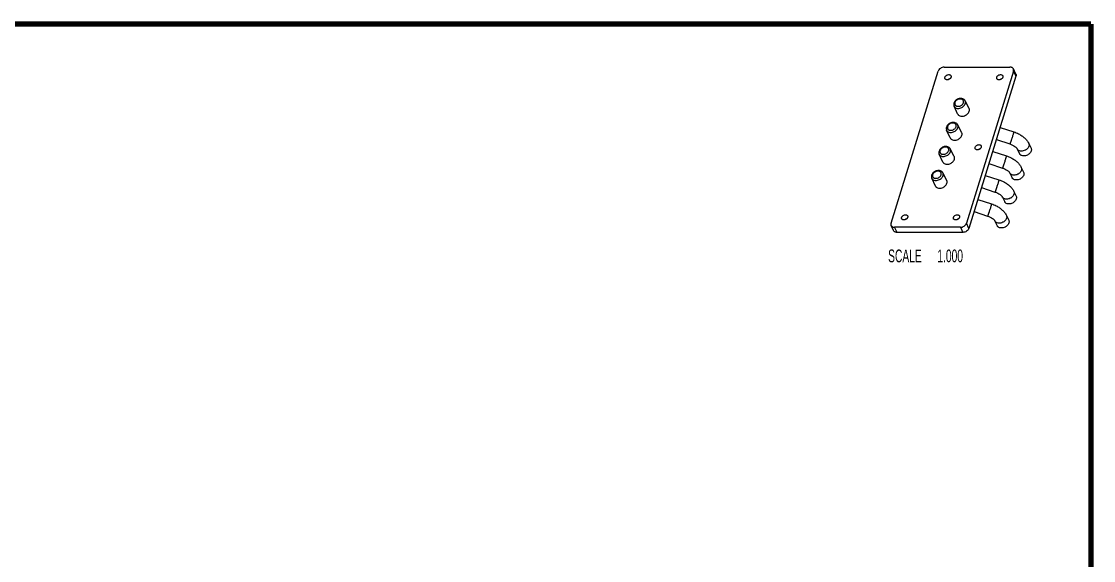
# Model space of a CAD drawing. Header units: millimetres. Extents: x -1 to 407, y -1 to 283.
# Drawn here: x 196.9 to 406.5, y 177 to 282.5 of the extents above; entities that cross this region are included whole.
import ezdxf
from ezdxf.enums import TextEntityAlignment as Align

# ---------------------------------------------------------------- set-up
doc = ezdxf.new("R2010")
doc.units = ezdxf.units.MM
doc.header["$LTSCALE"] = 23.1
doc.layers.get('0').update_dxf_attribs({"linetype": 'CONTINUOUS'})
doc.styles.get("Standard").update_dxf_attribs({"font": 'txt', "width": 0.6})

msp = doc.modelspace()

# ---------------------------------------------------------------- linework, layer by layer
at = {"color": 7, "linetype": 'Continuous'}
for p, q in [((366.918, 243.007), (376.116, 272.773)), ((377.279, 273.557), (390.174, 273.557)), ((390.853, 272.773), (381.655, 243.007)), ((391.318, 272.219), (390.83, 273.214)), ((390.853, 272.773), (391.341, 271.779)), ((391.341, 271.779), (382.143, 242.012)), ((382.179, 265.505), (381.408, 266.981)), ((379.935, 264.404), (379.239, 265.917)), ((380.726, 260.805), (379.955, 262.282)), ((378.482, 259.704), (377.787, 261.217)), ((388.251, 261.779), (390.924, 260.905)), ((387.513, 259.391), (390.146, 258.529)), ((393.831, 258.653), (394.289, 257.721)), ((377.03, 255.004), (376.334, 256.517)), ((379.274, 256.105), (378.503, 257.582)), ((386.799, 257.08), (389.471, 256.205)), ((391.587, 257.552), (392.044, 256.619)), ((386.061, 254.691), (388.694, 253.829)), ((392.379, 253.953), (392.836, 253.021)), ((375.578, 250.304), (374.882, 251.817)), ((377.822, 251.405), (377.05, 252.882)), ((385.346, 252.38), (388.019, 251.505)), ((390.135, 252.852), (390.592, 251.919)), ((384.608, 249.991), (387.242, 249.129)), ((383.894, 247.68), (386.566, 246.806)), ((388.682, 248.152), (389.14, 247.219)), ((390.926, 249.253), (391.384, 248.321)), ((383.156, 245.291), (385.789, 244.429)), ((387.23, 243.452), (387.687, 242.519)), ((389.474, 244.553), (389.932, 243.621)), ((367.429, 241.572), (366.941, 242.566)), ((368.085, 241.229), (367.597, 242.224)), ((380.492, 242.224), (367.597, 242.224)), ((380.98, 241.229), (368.085, 241.229)), ((380.492, 242.224), (380.98, 241.229)), ((382.143, 242.012), (381.655, 243.007))]:
    msp.add_line(p, q, dxfattribs=at)
at = {"color": 7, "linetype": 'Continuous', "const_width": 1.033}
for points in [[(405.995, 281.997), (0, 281.997)], [(405.995, 0), (405.995, 281.997)]]:
    msp.add_lwpolyline(points, dxfattribs=at)
at = {"color": 7, "linetype": 'Continuous'}
for points, knots in [([(377.279, 273.557), (377.154, 273.557), (376.898, 273.513), (376.551, 273.345), (376.272, 273.095), (376.15, 272.882), (376.116, 272.773)], [0, 0, 0, 0, 0.2532114, 0.516158, 0.7700877, 1, 1, 1, 1]), ([(390.83, 273.214), (390.804, 273.266), (390.732, 273.366), (390.577, 273.476), (390.386, 273.543), (390.246, 273.557), (390.174, 273.557)], [0, 0, 0, 0, 0.2268614, 0.4650308, 0.7220642, 1, 1, 1, 1]), ([(390.853, 272.773), (390.876, 272.847), (390.899, 272.999), (390.862, 273.149), (390.83, 273.214)], [0, 0, 0, 0, 0.5174404, 1, 1, 1, 1]), ([(377.472, 271.312), (377.454, 271.35), (377.43, 271.437), (377.443, 271.576), (377.501, 271.714), (377.633, 271.889), (377.871, 272.054), (378.1, 272.107), (378.213, 272.107)], [0, 0, 0, 0, 0.1017727, 0.2097226, 0.3275057, 0.4554954, 0.7296583, 1, 1, 1, 1]), ([(377.898, 271.089), (377.852, 271.089), (377.761, 271.098), (377.637, 271.142), (377.536, 271.213), (377.489, 271.278), (377.472, 271.312)], [0, 0, 0, 0, 0.2779007, 0.534995, 0.773147, 1, 1, 1, 1]), ([(378.639, 271.885), (378.658, 271.847), (378.682, 271.76), (378.668, 271.621), (378.61, 271.482), (378.478, 271.307), (378.24, 271.143), (378.012, 271.089), (377.898, 271.089)], [0, 0, 0, 0, 0.1017727, 0.2097226, 0.3275057, 0.4554954, 0.7296583, 1, 1, 1, 1]), ([(378.213, 272.107), (378.26, 272.107), (378.35, 272.099), (378.475, 272.055), (378.575, 271.984), (378.622, 271.919), (378.639, 271.885)], [0, 0, 0, 0, 0.2779007, 0.534995, 0.773147, 1, 1, 1, 1]), ([(387.604, 271.312), (387.585, 271.35), (387.562, 271.437), (387.575, 271.576), (387.633, 271.714), (387.765, 271.889), (388.003, 272.054), (388.232, 272.107), (388.345, 272.107)], [0, 0, 0, 0, 0.1017727, 0.2097226, 0.3275057, 0.4554954, 0.7296583, 1, 1, 1, 1]), ([(388.03, 271.089), (387.983, 271.089), (387.893, 271.098), (387.769, 271.142), (387.668, 271.213), (387.621, 271.278), (387.604, 271.312)], [0, 0, 0, 0, 0.2779007, 0.534995, 0.773147, 1, 1, 1, 1]), ([(388.771, 271.885), (388.79, 271.847), (388.813, 271.76), (388.8, 271.621), (388.742, 271.482), (388.61, 271.307), (388.372, 271.143), (388.143, 271.089), (388.03, 271.089)], [0, 0, 0, 0, 0.1017727, 0.2097226, 0.3275057, 0.4554954, 0.7296583, 1, 1, 1, 1]), ([(388.345, 272.107), (388.392, 272.107), (388.482, 272.099), (388.606, 272.055), (388.707, 271.984), (388.754, 271.919), (388.771, 271.885)], [0, 0, 0, 0, 0.2779007, 0.534995, 0.773147, 1, 1, 1, 1]), ([(391.318, 272.219), (391.35, 272.154), (391.387, 272.004), (391.364, 271.853), (391.341, 271.779)], [0, 0, 0, 0, 0.4825596, 1, 1, 1, 1]), ([(379.209, 266.52), (379.178, 266.422), (379.148, 266.214), (379.197, 266.009), (379.239, 265.917)], [0, 0, 0, 0, 0.5054903, 1, 1, 1, 1]), ([(381.408, 266.981), (381.383, 267.028), (381.324, 267.117), (381.173, 267.269), (380.927, 267.402), (380.588, 267.459), (380.235, 267.42), (379.893, 267.296), (379.589, 267.096), (379.348, 266.836), (379.242, 266.628), (379.209, 266.52)], [0, 0, 0, 0, 0.0575641, 0.1153837, 0.2329674, 0.3557629, 0.4844778, 0.6170091, 0.7493763, 0.8776587, 1, 1, 1, 1]), ([(379.239, 265.917), (379.259, 265.875), (379.308, 265.794), (379.443, 265.652), (379.679, 265.526), (380.014, 265.473), (380.377, 265.515), (380.735, 265.647), (381.142, 265.912), (381.375, 266.215), (381.443, 266.435)], [0, 0, 0, 0, 0.0509407, 0.1029145, 0.2131828, 0.335585, 0.4690629, 0.6088373, 0.7483462, 1, 1, 1, 1]), ([(379.404, 266.618), (379.39, 266.573), (379.372, 266.483), (379.378, 266.347), (379.417, 266.221), (379.49, 266.11), (379.592, 266.021), (379.718, 265.955), (379.864, 265.915), (380.081, 265.898), (380.367, 265.947), (380.682, 266.1), (380.936, 266.326), (381.046, 266.52), (381.077, 266.618)], [0, 0, 0, 0, 0.0573532, 0.1116069, 0.1640048, 0.2163367, 0.2703557, 0.3274308, 0.388304, 0.4530655, 0.591545, 0.7353726, 0.8742588, 1, 1, 1, 1]), ([(381.077, 266.618), (381.091, 266.663), (381.109, 266.754), (381.103, 266.89), (381.063, 267.016), (380.991, 267.126), (380.889, 267.216), (380.763, 267.282), (380.617, 267.321), (380.4, 267.339), (380.114, 267.29), (379.799, 267.137), (379.545, 266.911), (379.435, 266.717), (379.404, 266.618)], [0, 0, 0, 0, 0.0573532, 0.1116069, 0.1640048, 0.2163367, 0.2703557, 0.3274308, 0.388304, 0.4530655, 0.591545, 0.7353726, 0.8742588, 1, 1, 1, 1]), ([(381.443, 266.435), (381.471, 266.527), (381.492, 266.672), (381.462, 266.857), (381.428, 266.942), (381.408, 266.981)], [0, 0, 0, 0, 0.5161545, 0.7603295, 1, 1, 1, 1]), ([(379.935, 264.404), (379.955, 264.361), (380.006, 264.276), (380.146, 264.13), (380.389, 263.999), (380.736, 263.945), (381.112, 263.988), (381.42, 264.101), (381.65, 264.233), (381.857, 264.387), (382.069, 264.613), (382.181, 264.83), (382.215, 264.94)], [0, 0, 0, 0, 0.0508009, 0.1026303, 0.2125896, 0.33465, 0.467759, 0.6071507, 0.6772936, 0.7465202, 0.8788926, 1, 1, 1, 1]), ([(382.215, 264.94), (382.245, 265.035), (382.266, 265.185), (382.235, 265.376), (382.2, 265.464), (382.179, 265.505)], [0, 0, 0, 0, 0.5161547, 0.7603314, 1, 1, 1, 1]), ([(379.955, 262.282), (379.931, 262.328), (379.872, 262.417), (379.72, 262.569), (379.474, 262.702), (379.136, 262.759), (378.782, 262.721), (378.44, 262.596), (378.136, 262.396), (377.895, 262.136), (377.79, 261.928), (377.757, 261.821)], [0, 0, 0, 0, 0.0575641, 0.1153837, 0.2329674, 0.3557629, 0.4844778, 0.6170091, 0.7493763, 0.8776587, 1, 1, 1, 1]), ([(379.624, 261.918), (379.638, 261.963), (379.657, 262.054), (379.651, 262.19), (379.611, 262.316), (379.538, 262.426), (379.437, 262.516), (379.31, 262.582), (379.164, 262.621), (378.947, 262.639), (378.662, 262.59), (378.346, 262.437), (378.093, 262.211), (377.982, 262.017), (377.952, 261.918)], [0, 0, 0, 0, 0.0573532, 0.1116069, 0.1640048, 0.2163367, 0.2703557, 0.3274308, 0.388304, 0.4530655, 0.591545, 0.7353726, 0.8742588, 1, 1, 1, 1]), ([(379.991, 261.735), (380.019, 261.827), (380.04, 261.972), (380.009, 262.157), (379.976, 262.242), (379.955, 262.282)], [0, 0, 0, 0, 0.5161545, 0.7603295, 1, 1, 1, 1]), ([(377.757, 261.821), (377.726, 261.722), (377.696, 261.514), (377.744, 261.309), (377.787, 261.217)], [0, 0, 0, 0, 0.5054903, 1, 1, 1, 1]), ([(377.787, 261.217), (377.806, 261.175), (377.855, 261.094), (377.991, 260.952), (378.226, 260.826), (378.562, 260.773), (378.924, 260.815), (379.282, 260.947), (379.69, 261.212), (379.923, 261.515), (379.991, 261.735)], [0, 0, 0, 0, 0.0509407, 0.1029145, 0.2131828, 0.335585, 0.4690629, 0.6088373, 0.7483462, 1, 1, 1, 1]), ([(377.952, 261.918), (377.938, 261.873), (377.92, 261.783), (377.925, 261.647), (377.965, 261.521), (378.038, 261.411), (378.14, 261.321), (378.266, 261.255), (378.412, 261.215), (378.629, 261.198), (378.915, 261.247), (379.23, 261.4), (379.483, 261.626), (379.594, 261.82), (379.624, 261.918)], [0, 0, 0, 0, 0.0573532, 0.1116069, 0.1640048, 0.2163367, 0.2703557, 0.3274308, 0.388304, 0.4530655, 0.591545, 0.7353726, 0.8742588, 1, 1, 1, 1]), ([(378.482, 259.704), (378.502, 259.661), (378.553, 259.576), (378.693, 259.43), (378.937, 259.299), (379.284, 259.245), (379.66, 259.288), (379.968, 259.401), (380.197, 259.533), (380.404, 259.688), (380.616, 259.913), (380.729, 260.13), (380.763, 260.24)], [0, 0, 0, 0, 0.0508009, 0.1026303, 0.2125896, 0.33465, 0.467759, 0.6071507, 0.6772936, 0.7465202, 0.8788926, 1, 1, 1, 1]), ([(380.763, 260.24), (380.792, 260.335), (380.814, 260.485), (380.782, 260.676), (380.748, 260.764), (380.726, 260.805)], [0, 0, 0, 0, 0.5161547, 0.7603314, 1, 1, 1, 1]), ([(390.78, 260.39), (390.751, 260.294), (390.687, 260.092), (390.588, 259.783), (390.501, 259.518), (390.431, 259.31), (390.381, 259.163), (390.335, 259.027), (390.291, 258.903), (390.253, 258.794), (390.224, 258.714), (390.203, 258.659), (390.19, 258.625), (390.179, 258.596), (390.169, 258.572), (390.161, 258.554), (390.155, 258.54), (390.151, 258.534), (390.147, 258.529), (390.146, 258.529)], [0, 0, 0, 0, 0.1536625, 0.3228551, 0.4950607, 0.5783129, 0.6575937, 0.7314243, 0.7984515, 0.8574221, 0.9072519, 0.9284491, 0.9470202, 0.9628896, 0.9759953, 0.9862772, 0.9936826, 0.998208, 1, 1, 1, 1]), ([(390.924, 260.905), (390.924, 260.905), (390.925, 260.901), (390.924, 260.895), (390.922, 260.883), (390.919, 260.868), (390.914, 260.848), (390.905, 260.814), (390.891, 260.761), (390.87, 260.688), (390.844, 260.599), (390.814, 260.499), (390.792, 260.428), (390.78, 260.39)], [0, 0, 0, 0, 0.0053264, 0.0183542, 0.0396061, 0.0690569, 0.1066093, 0.1521484, 0.2666344, 0.4109218, 0.5831126, 0.7806355, 1, 1, 1, 1]), ([(390.924, 260.905), (391.083, 260.853), (391.397, 260.737), (391.921, 260.494), (392.478, 260.164), (393.032, 259.726), (393.495, 259.226), (393.735, 258.849), (393.831, 258.653)], [0, 0, 0, 0, 0.1335135, 0.2658445, 0.4598303, 0.6468335, 0.8264223, 1, 1, 1, 1]), ([(378.503, 257.582), (378.478, 257.628), (378.42, 257.717), (378.268, 257.869), (378.022, 258.002), (377.683, 258.059), (377.33, 258.021), (376.988, 257.896), (376.684, 257.696), (376.443, 257.436), (376.337, 257.228), (376.304, 257.121)], [0, 0, 0, 0, 0.0575641, 0.1153837, 0.2329674, 0.3557629, 0.4844778, 0.6170091, 0.7493763, 0.8776587, 1, 1, 1, 1]), ([(378.172, 257.218), (378.186, 257.263), (378.204, 257.354), (378.199, 257.49), (378.159, 257.616), (378.086, 257.726), (377.984, 257.816), (377.858, 257.882), (377.712, 257.921), (377.495, 257.939), (377.209, 257.89), (376.894, 257.737), (376.64, 257.511), (376.53, 257.317), (376.499, 257.218)], [0, 0, 0, 0, 0.0573532, 0.1116069, 0.1640048, 0.2163367, 0.2703557, 0.3274308, 0.388304, 0.4530655, 0.591545, 0.7353726, 0.8742588, 1, 1, 1, 1]), ([(383.368, 257.604), (383.347, 257.646), (383.323, 257.744), (383.338, 257.842), (383.353, 257.89)], [0, 0, 0, 0, 0.4825853, 1, 1, 1, 1]), ([(383.353, 257.89), (383.389, 258.007), (383.513, 258.17), (383.73, 258.312), (383.921, 258.384), (384.115, 258.408), (384.295, 258.381), (384.445, 258.305), (384.513, 258.221), (384.535, 258.176)], [0, 0, 0, 0, 0.2513436, 0.3906792, 0.5304182, 0.6640764, 0.7868589, 0.8975446, 1, 1, 1, 1]), ([(384.55, 257.89), (384.514, 257.773), (384.39, 257.61), (384.173, 257.468), (383.982, 257.396), (383.788, 257.373), (383.608, 257.399), (383.458, 257.475), (383.39, 257.559), (383.368, 257.604)], [0, 0, 0, 0, 0.2513436, 0.3906792, 0.5304182, 0.6640764, 0.7868589, 0.8975446, 1, 1, 1, 1]), ([(384.535, 258.176), (384.556, 258.134), (384.58, 258.037), (384.565, 257.938), (384.55, 257.89)], [0, 0, 0, 0, 0.4825853, 1, 1, 1, 1]), ([(390.146, 258.529), (390.329, 258.47), (390.67, 258.33), (391.052, 258.102), (391.298, 257.905), (391.434, 257.771), (391.527, 257.655), (391.572, 257.582), (391.587, 257.552)], [0, 0, 0, 0, 0.3248578, 0.6204298, 0.748233, 0.8570581, 0.9421954, 1, 1, 1, 1]), ([(393.86, 258.102), (393.791, 257.877), (393.594, 257.619), (393.301, 257.4), (393.073, 257.267), (392.768, 257.153), (392.395, 257.107), (392.048, 257.157), (391.803, 257.283), (391.661, 257.426), (391.608, 257.509), (391.587, 257.552)], [0, 0, 0, 0, 0.2511281, 0.3203849, 0.3905811, 0.5302023, 0.663751, 0.7864359, 0.8970349, 0.9490882, 1, 1, 1, 1]), ([(393.831, 258.653), (393.871, 258.572), (393.918, 258.384), (393.889, 258.195), (393.86, 258.102)], [0, 0, 0, 0, 0.4825836, 1, 1, 1, 1]), ([(376.304, 257.121), (376.274, 257.022), (376.244, 256.814), (376.292, 256.609), (376.334, 256.517)], [0, 0, 0, 0, 0.5054903, 1, 1, 1, 1]), ([(376.334, 256.517), (376.354, 256.475), (376.403, 256.394), (376.538, 256.252), (376.774, 256.126), (377.109, 256.073), (377.472, 256.115), (377.83, 256.247), (378.238, 256.512), (378.47, 256.815), (378.538, 257.035)], [0, 0, 0, 0, 0.0509407, 0.1029145, 0.2131828, 0.335585, 0.4690629, 0.6088373, 0.7483462, 1, 1, 1, 1]), ([(376.499, 257.218), (376.485, 257.173), (376.467, 257.083), (376.473, 256.947), (376.513, 256.821), (376.585, 256.711), (376.687, 256.621), (376.814, 256.555), (376.959, 256.516), (377.176, 256.498), (377.462, 256.547), (377.777, 256.7), (378.031, 256.926), (378.142, 257.12), (378.172, 257.218)], [0, 0, 0, 0, 0.0573532, 0.1116069, 0.1640048, 0.2163367, 0.2703557, 0.3274308, 0.388304, 0.4530655, 0.591545, 0.7353726, 0.8742588, 1, 1, 1, 1]), ([(378.538, 257.035), (378.567, 257.127), (378.587, 257.272), (378.557, 257.457), (378.524, 257.542), (378.503, 257.582)], [0, 0, 0, 0, 0.5161545, 0.7603295, 1, 1, 1, 1]), ([(379.311, 255.54), (379.34, 255.635), (379.361, 255.785), (379.33, 255.977), (379.296, 256.064), (379.274, 256.105)], [0, 0, 0, 0, 0.5161547, 0.7603314, 1, 1, 1, 1]), ([(389.471, 256.205), (389.472, 256.205), (389.472, 256.201), (389.472, 256.195), (389.47, 256.183), (389.466, 256.168), (389.462, 256.148), (389.453, 256.114), (389.439, 256.062), (389.418, 255.988), (389.392, 255.9), (389.361, 255.799), (389.34, 255.728), (389.328, 255.69)], [0, 0, 0, 0, 0.0053264, 0.0183542, 0.0396061, 0.0690569, 0.1066093, 0.1521484, 0.2666344, 0.4109218, 0.5831126, 0.7806355, 1, 1, 1, 1]), ([(389.471, 256.205), (389.631, 256.153), (389.944, 256.037), (390.469, 255.794), (391.025, 255.464), (391.58, 255.026), (392.043, 254.526), (392.283, 254.149), (392.379, 253.953)], [0, 0, 0, 0, 0.1335135, 0.2658445, 0.4598303, 0.6468335, 0.8264223, 1, 1, 1, 1]), ([(394.318, 257.17), (394.248, 256.944), (394.052, 256.687), (393.758, 256.467), (393.531, 256.335), (393.225, 256.221), (392.852, 256.175), (392.506, 256.225), (392.261, 256.351), (392.118, 256.494), (392.065, 256.576), (392.044, 256.619)], [0, 0, 0, 0, 0.2511349, 0.3203937, 0.3905917, 0.5302147, 0.6637619, 0.7864424, 0.8970362, 0.9490881, 1, 1, 1, 1]), ([(394.289, 257.72), (394.329, 257.639), (394.375, 257.452), (394.347, 257.262), (394.318, 257.17)], [0, 0, 0, 0, 0.4825853, 1, 1, 1, 1]), ([(377.03, 255.005), (377.05, 254.961), (377.101, 254.877), (377.241, 254.73), (377.485, 254.599), (377.832, 254.545), (378.207, 254.588), (378.515, 254.701), (378.745, 254.833), (378.952, 254.988), (379.164, 255.213), (379.277, 255.43), (379.311, 255.54)], [0, 0, 0, 0, 0.0508009, 0.1026303, 0.2125896, 0.33465, 0.467759, 0.6071507, 0.6772936, 0.7465202, 0.8788926, 1, 1, 1, 1]), ([(389.328, 255.69), (389.298, 255.594), (389.235, 255.392), (389.135, 255.083), (389.048, 254.818), (388.979, 254.61), (388.929, 254.463), (388.882, 254.327), (388.839, 254.203), (388.8, 254.094), (388.771, 254.014), (388.751, 253.959), (388.738, 253.925), (388.726, 253.896), (388.717, 253.872), (388.709, 253.854), (388.702, 253.84), (388.698, 253.834), (388.695, 253.829), (388.694, 253.829)], [0, 0, 0, 0, 0.1536625, 0.3228551, 0.4950607, 0.5783129, 0.6575937, 0.7314243, 0.7984515, 0.8574221, 0.9072519, 0.9284491, 0.9470202, 0.9628896, 0.9759953, 0.9862772, 0.9936826, 0.998208, 1, 1, 1, 1]), ([(388.694, 253.829), (388.877, 253.77), (389.218, 253.63), (389.6, 253.402), (389.845, 253.205), (389.981, 253.071), (390.075, 252.955), (390.119, 252.882), (390.135, 252.852)], [0, 0, 0, 0, 0.3248578, 0.6204298, 0.748233, 0.8570581, 0.9421954, 1, 1, 1, 1]), ([(392.379, 253.953), (392.419, 253.872), (392.465, 253.684), (392.437, 253.495), (392.408, 253.402)], [0, 0, 0, 0, 0.4825836, 1, 1, 1, 1]), ([(374.852, 252.421), (374.821, 252.322), (374.791, 252.115), (374.84, 251.909), (374.882, 251.817)], [0, 0, 0, 0, 0.5054903, 1, 1, 1, 1]), ([(377.05, 252.882), (377.026, 252.928), (376.967, 253.017), (376.815, 253.169), (376.569, 253.302), (376.231, 253.359), (375.877, 253.321), (375.535, 253.196), (375.231, 252.996), (374.99, 252.736), (374.885, 252.528), (374.852, 252.421)], [0, 0, 0, 0, 0.0575641, 0.1153837, 0.2329674, 0.3557629, 0.4844778, 0.6170091, 0.7493763, 0.8776587, 1, 1, 1, 1]), ([(374.882, 251.817), (374.901, 251.775), (374.95, 251.694), (375.086, 251.552), (375.321, 251.426), (375.657, 251.373), (376.02, 251.415), (376.377, 251.547), (376.785, 251.812), (377.018, 252.116), (377.086, 252.335)], [0, 0, 0, 0, 0.0509407, 0.1029145, 0.2131828, 0.335585, 0.4690629, 0.6088373, 0.7483462, 1, 1, 1, 1]), ([(375.047, 252.519), (375.033, 252.474), (375.015, 252.383), (375.02, 252.247), (375.06, 252.121), (375.133, 252.011), (375.235, 251.921), (375.361, 251.855), (375.507, 251.816), (375.724, 251.798), (376.01, 251.847), (376.325, 252), (376.578, 252.226), (376.689, 252.42), (376.72, 252.519)], [0, 0, 0, 0, 0.0573532, 0.1116069, 0.1640048, 0.2163367, 0.2703557, 0.3274308, 0.388304, 0.4530655, 0.591545, 0.7353726, 0.8742588, 1, 1, 1, 1]), ([(376.72, 252.519), (376.734, 252.564), (376.752, 252.654), (376.746, 252.79), (376.706, 252.916), (376.634, 253.026), (376.532, 253.116), (376.405, 253.182), (376.26, 253.221), (376.042, 253.239), (375.757, 253.19), (375.442, 253.037), (375.188, 252.811), (375.077, 252.617), (375.047, 252.519)], [0, 0, 0, 0, 0.0573532, 0.1116069, 0.1640048, 0.2163367, 0.2703557, 0.3274308, 0.388304, 0.4530655, 0.591545, 0.7353726, 0.8742588, 1, 1, 1, 1]), ([(377.086, 252.335), (377.114, 252.427), (377.135, 252.572), (377.104, 252.757), (377.071, 252.842), (377.05, 252.882)], [0, 0, 0, 0, 0.5161545, 0.7603295, 1, 1, 1, 1]), ([(392.408, 253.402), (392.338, 253.177), (392.142, 252.919), (391.848, 252.7), (391.621, 252.567), (391.315, 252.453), (390.942, 252.407), (390.596, 252.457), (390.351, 252.583), (390.208, 252.726), (390.156, 252.809), (390.135, 252.852)], [0, 0, 0, 0, 0.2511281, 0.3203849, 0.3905811, 0.5302023, 0.663751, 0.7864359, 0.8970349, 0.9490882, 1, 1, 1, 1]), ([(392.866, 252.47), (392.796, 252.244), (392.599, 251.987), (392.306, 251.767), (392.078, 251.635), (391.773, 251.521), (391.4, 251.475), (391.053, 251.525), (390.808, 251.651), (390.666, 251.794), (390.613, 251.877), (390.592, 251.92)], [0, 0, 0, 0, 0.2511349, 0.3203937, 0.3905917, 0.5302147, 0.6637619, 0.7864424, 0.8970362, 0.9490881, 1, 1, 1, 1]), ([(392.837, 253.02), (392.876, 252.939), (392.923, 252.752), (392.894, 252.562), (392.866, 252.47)], [0, 0, 0, 0, 0.4825853, 1, 1, 1, 1]), ([(375.578, 250.305), (375.598, 250.261), (375.648, 250.177), (375.789, 250.03), (376.032, 249.899), (376.379, 249.845), (376.755, 249.888), (377.063, 250.001), (377.292, 250.133), (377.5, 250.288), (377.712, 250.513), (377.824, 250.73), (377.858, 250.84)], [0, 0, 0, 0, 0.0508009, 0.1026303, 0.2125896, 0.33465, 0.467759, 0.6071507, 0.6772936, 0.7465202, 0.8788926, 1, 1, 1, 1]), ([(377.858, 250.84), (377.888, 250.935), (377.909, 251.085), (377.878, 251.277), (377.843, 251.364), (377.822, 251.405)], [0, 0, 0, 0, 0.5161547, 0.7603314, 1, 1, 1, 1]), ([(387.876, 250.99), (387.846, 250.894), (387.782, 250.692), (387.683, 250.383), (387.596, 250.119), (387.526, 249.91), (387.477, 249.764), (387.43, 249.627), (387.387, 249.503), (387.348, 249.395), (387.319, 249.314), (387.298, 249.259), (387.285, 249.225), (387.274, 249.196), (387.264, 249.172), (387.256, 249.154), (387.25, 249.14), (387.246, 249.134), (387.243, 249.129), (387.242, 249.129)], [0, 0, 0, 0, 0.1536625, 0.3228551, 0.4950607, 0.5783129, 0.6575937, 0.7314243, 0.7984515, 0.8574221, 0.9072519, 0.9284491, 0.9470202, 0.9628896, 0.9759953, 0.9862772, 0.9936826, 0.998208, 1, 1, 1, 1]), ([(388.019, 251.505), (388.02, 251.505), (388.02, 251.501), (388.019, 251.495), (388.017, 251.483), (388.014, 251.468), (388.009, 251.448), (388.001, 251.414), (387.986, 251.362), (387.965, 251.288), (387.939, 251.2), (387.909, 251.099), (387.887, 251.028), (387.876, 250.99)], [0, 0, 0, 0, 0.0053264, 0.0183542, 0.0396061, 0.0690569, 0.1066093, 0.1521484, 0.2666344, 0.4109218, 0.5831126, 0.7806355, 1, 1, 1, 1]), ([(388.019, 251.505), (388.178, 251.453), (388.492, 251.337), (389.017, 251.094), (389.573, 250.764), (390.127, 250.326), (390.591, 249.826), (390.83, 249.449), (390.926, 249.253)], [0, 0, 0, 0, 0.1335135, 0.2658445, 0.4598303, 0.6468335, 0.8264223, 1, 1, 1, 1]), ([(387.242, 249.129), (387.424, 249.07), (387.765, 248.93), (388.147, 248.702), (388.393, 248.505), (388.529, 248.371), (388.623, 248.255), (388.667, 248.182), (388.682, 248.152)], [0, 0, 0, 0, 0.3248578, 0.6204298, 0.748233, 0.8570581, 0.9421954, 1, 1, 1, 1]), ([(390.956, 248.702), (390.886, 248.477), (390.689, 248.219), (390.396, 248), (390.168, 247.867), (389.863, 247.753), (389.49, 247.707), (389.143, 247.757), (388.899, 247.883), (388.756, 248.026), (388.703, 248.109), (388.682, 248.152)], [0, 0, 0, 0, 0.2511281, 0.3203849, 0.3905811, 0.5302023, 0.663751, 0.7864359, 0.8970349, 0.9490882, 1, 1, 1, 1]), ([(391.413, 247.77), (391.343, 247.544), (391.147, 247.287), (390.853, 247.067), (390.626, 246.935), (390.321, 246.821), (389.947, 246.775), (389.601, 246.825), (389.356, 246.951), (389.213, 247.094), (389.161, 247.177), (389.14, 247.22)], [0, 0, 0, 0, 0.2511349, 0.3203937, 0.3905917, 0.5302147, 0.6637619, 0.7864424, 0.8970362, 0.9490881, 1, 1, 1, 1]), ([(390.926, 249.253), (390.966, 249.172), (391.013, 248.984), (390.984, 248.795), (390.956, 248.702)], [0, 0, 0, 0, 0.4825836, 1, 1, 1, 1]), ([(391.384, 248.32), (391.424, 248.239), (391.47, 248.052), (391.442, 247.863), (391.413, 247.77)], [0, 0, 0, 0, 0.4825853, 1, 1, 1, 1]), ([(386.423, 246.29), (386.393, 246.194), (386.33, 245.992), (386.23, 245.683), (386.143, 245.419), (386.074, 245.21), (386.024, 245.064), (385.977, 244.927), (385.934, 244.803), (385.896, 244.695), (385.867, 244.614), (385.846, 244.559), (385.833, 244.525), (385.822, 244.496), (385.812, 244.472), (385.804, 244.454), (385.797, 244.44), (385.793, 244.434), (385.79, 244.429), (385.789, 244.429)], [0, 0, 0, 0, 0.1536625, 0.3228551, 0.4950607, 0.5783129, 0.6575937, 0.7314243, 0.7984515, 0.8574221, 0.9072519, 0.9284491, 0.9470202, 0.9628896, 0.9759953, 0.9862772, 0.9936826, 0.998208, 1, 1, 1, 1]), ([(386.566, 246.805), (386.567, 246.805), (386.567, 246.801), (386.567, 246.795), (386.565, 246.783), (386.562, 246.768), (386.557, 246.748), (386.548, 246.714), (386.534, 246.662), (386.513, 246.588), (386.487, 246.5), (386.457, 246.399), (386.435, 246.328), (386.423, 246.29)], [0, 0, 0, 0, 0.0053264, 0.0183542, 0.0396061, 0.0690569, 0.1066093, 0.1521484, 0.2666344, 0.4109218, 0.5831126, 0.7806355, 1, 1, 1, 1]), ([(386.566, 246.806), (386.726, 246.753), (387.039, 246.637), (387.564, 246.394), (388.12, 246.065), (388.675, 245.626), (389.138, 245.126), (389.378, 244.749), (389.474, 244.553)], [0, 0, 0, 0, 0.1335135, 0.2658445, 0.4598303, 0.6468335, 0.8264223, 1, 1, 1, 1]), ([(369, 243.895), (368.981, 243.934), (368.958, 244.021), (368.971, 244.16), (369.029, 244.298), (369.161, 244.473), (369.399, 244.637), (369.628, 244.691), (369.741, 244.691)], [0, 0, 0, 0, 0.1017727, 0.2097226, 0.3275057, 0.4554954, 0.7296583, 1, 1, 1, 1]), ([(369.426, 243.673), (369.379, 243.673), (369.289, 243.682), (369.165, 243.725), (369.064, 243.796), (369.017, 243.861), (369, 243.895)], [0, 0, 0, 0, 0.2779007, 0.534995, 0.773147, 1, 1, 1, 1]), ([(370.167, 244.468), (370.186, 244.43), (370.209, 244.343), (370.196, 244.204), (370.138, 244.066), (370.006, 243.891), (369.768, 243.727), (369.539, 243.673), (369.426, 243.673)], [0, 0, 0, 0, 0.1017727, 0.2097226, 0.3275057, 0.4554954, 0.7296583, 1, 1, 1, 1]), ([(369.741, 244.691), (369.788, 244.691), (369.878, 244.682), (370.002, 244.639), (370.103, 244.567), (370.15, 244.503), (370.167, 244.468)], [0, 0, 0, 0, 0.2779007, 0.534995, 0.773147, 1, 1, 1, 1]), ([(379.132, 243.895), (379.113, 243.934), (379.089, 244.021), (379.103, 244.16), (379.161, 244.298), (379.293, 244.473), (379.53, 244.637), (379.759, 244.691), (379.872, 244.691)], [0, 0, 0, 0, 0.1017727, 0.2097226, 0.3275057, 0.4554954, 0.7296583, 1, 1, 1, 1]), ([(379.558, 243.673), (379.511, 243.673), (379.421, 243.682), (379.296, 243.725), (379.196, 243.796), (379.149, 243.861), (379.132, 243.895)], [0, 0, 0, 0, 0.2779007, 0.534995, 0.773147, 1, 1, 1, 1]), ([(380.299, 244.468), (380.317, 244.43), (380.341, 244.343), (380.328, 244.204), (380.27, 244.066), (380.138, 243.891), (379.9, 243.727), (379.671, 243.673), (379.558, 243.673)], [0, 0, 0, 0, 0.1017727, 0.2097226, 0.3275057, 0.4554954, 0.7296583, 1, 1, 1, 1]), ([(379.872, 244.691), (379.919, 244.691), (380.01, 244.682), (380.134, 244.639), (380.235, 244.567), (380.282, 244.503), (380.299, 244.468)], [0, 0, 0, 0, 0.2779007, 0.534995, 0.773147, 1, 1, 1, 1]), ([(385.789, 244.429), (385.972, 244.37), (386.313, 244.23), (386.695, 244.002), (386.941, 243.805), (387.076, 243.671), (387.17, 243.555), (387.215, 243.482), (387.23, 243.452)], [0, 0, 0, 0, 0.3248578, 0.6204298, 0.748233, 0.8570581, 0.9421954, 1, 1, 1, 1]), ([(389.503, 244.002), (389.433, 243.777), (389.237, 243.519), (388.944, 243.3), (388.716, 243.167), (388.411, 243.053), (388.037, 243.007), (387.691, 243.057), (387.446, 243.183), (387.303, 243.326), (387.251, 243.409), (387.23, 243.452)], [0, 0, 0, 0, 0.2511281, 0.3203849, 0.3905811, 0.5302023, 0.663751, 0.7864359, 0.8970349, 0.9490882, 1, 1, 1, 1]), ([(389.474, 244.553), (389.514, 244.472), (389.56, 244.284), (389.532, 244.095), (389.503, 244.002)], [0, 0, 0, 0, 0.4825836, 1, 1, 1, 1]), ([(389.932, 243.621), (389.971, 243.539), (390.018, 243.352), (389.989, 243.163), (389.961, 243.07)], [0, 0, 0, 0, 0.4825853, 1, 1, 1, 1]), ([(366.918, 243.007), (366.895, 242.933), (366.872, 242.781), (366.909, 242.631), (366.941, 242.567)], [0, 0, 0, 0, 0.5174404, 1, 1, 1, 1]), ([(366.941, 242.567), (366.967, 242.514), (367.039, 242.414), (367.194, 242.304), (367.385, 242.237), (367.525, 242.224), (367.597, 242.224)], [0, 0, 0, 0, 0.2268614, 0.4650308, 0.7220642, 1, 1, 1, 1]), ([(368.085, 241.229), (368.013, 241.229), (367.873, 241.243), (367.682, 241.31), (367.527, 241.419), (367.455, 241.519), (367.429, 241.572)], [0, 0, 0, 0, 0.2779357, 0.5349691, 0.7731385, 1, 1, 1, 1]), ([(380.492, 242.224), (380.617, 242.224), (380.873, 242.267), (381.22, 242.436), (381.499, 242.685), (381.621, 242.898), (381.655, 243.007)], [0, 0, 0, 0, 0.2532114, 0.516158, 0.7700877, 1, 1, 1, 1]), ([(382.143, 242.012), (382.109, 241.904), (381.987, 241.69), (381.708, 241.441), (381.361, 241.273), (381.105, 241.229), (380.98, 241.229)], [0, 0, 0, 0, 0.2299122, 0.4838418, 0.7467885, 1, 1, 1, 1]), ([(389.961, 243.07), (389.891, 242.844), (389.695, 242.587), (389.401, 242.367), (389.173, 242.235), (388.868, 242.121), (388.495, 242.075), (388.148, 242.125), (387.904, 242.251), (387.761, 242.394), (387.708, 242.477), (387.687, 242.52)], [0, 0, 0, 0, 0.2511349, 0.3203937, 0.3905917, 0.5302147, 0.6637619, 0.7864424, 0.8970362, 0.9490881, 1, 1, 1, 1])]:
    msp.add_open_spline(points, degree=3, knots=knots, dxfattribs=at)
for points in [[(378.412, 271.273), (378.298, 271.244), (378.189, 271.19), (378.096, 271.118)], [(388.544, 271.273), (388.43, 271.244), (388.321, 271.19), (388.228, 271.118)], [(384.293, 257.561), (384.189, 257.532), (384.089, 257.483), (384.003, 257.419)], [(369.94, 243.857), (369.826, 243.827), (369.717, 243.773), (369.624, 243.702)], [(380.071, 243.857), (379.958, 243.827), (379.848, 243.773), (379.755, 243.702)]]:
    msp.add_open_spline(points, degree=3, dxfattribs=at)

# ---------------------------------------------------------------- texts
at = {"color": 2, "linetype": 'Continuous', "width": 0.6}
for s, p in [('SCALE ', (373.485, 235.379)), ('1.000', (380.985, 235.379))]:
    msp.add_text(s, height=2.5, dxfattribs=at).set_placement(p, align=Align.RIGHT)

doc.saveas('drawing.dxf')
